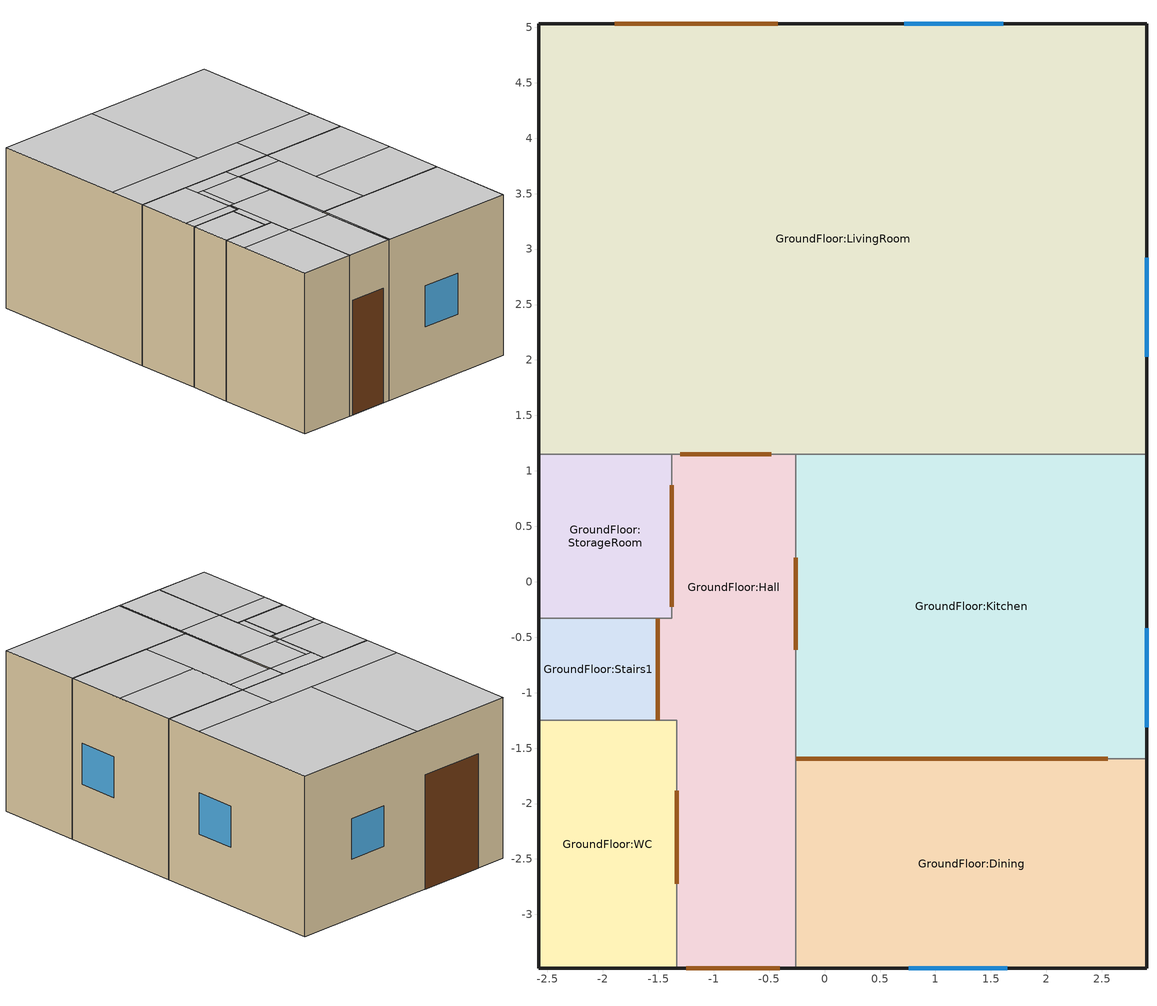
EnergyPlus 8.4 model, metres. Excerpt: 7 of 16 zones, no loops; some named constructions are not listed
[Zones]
GroundFloor:Stairs1
 floor ground (EH_COrby_Heated Floor - Ground): -1.51,-1.25 -2.58,-1.25 -2.58,-0.33 -1.51,-0.33 z0
 wall outside (Corby_External Walls): -2.58,-0.33 -2.58,-1.25 z0:3.5
 wall to GroundFloor:Hall (Corby_Partition First Floor): -1.51,-1.25 -1.51,-0.33 z0:3.5
 wall to GroundFloor:StorageRoom (Corby_Partition First Floor): -1.51,-0.33 -2.58,-0.33 z0:3.5
 wall to GroundFloor:WC (Corby_Partition First Floor): -2.58,-1.25 -1.51,-1.25 z0:3.5
 door inside (IRTSurface): -1.51,-1.25 -1.51,-0.33 z0:3.5
 ceiling to FirstFloor:CupXD (EH_Corby_Heated Floor - Internal_Reversed): -2.58,-1.25 -1.51,-1.25 -1.51,-0.33 -2.58,-0.33 z3.5
GroundFloor:Hall
 floor ground (EH_COrby_Heated Floor - Ground): -1.38,-1.25 -1.51,-1.25 -1.51,-0.33 -1.38,-0.33 z0; -0.26,-3.49 -1.33,-3.49 -1.33,-1.25 -0.26,-1.25 z0; -0.26,-1.25 -1.38,-1.25 -1.38,1.15 -0.26,1.15 z0
 wall outside (Corby_External Walls): -1.33,-3.49 -0.26,-3.49 z0:3.5
 wall to GroundFloor:Kitchen (Corby_Partition First Floor): -0.26,-1.6 -0.26,1.15 z0:3.5
 wall to GroundFloor:LivingRoom (Project partition_Rev): -0.26,1.15 -1.38,1.15 z0:3.5
 wall to GroundFloor:StorageRoom (Corby_Partition First Floor): -1.38,1.15 -1.38,-0.33 -1.51,-0.33 z0:3.5
 wall to GroundFloor:WC (Corby_Partition First Floor): -1.51,-1.25 -1.33,-1.25 -1.33,-3.49 z0:3.5
 wall to GroundFloor:Dining (Corby_Partition First Floor): -0.26,-3.49 -0.26,-1.6 z0:3.5
 door inside (Corby_Internal Doors): -0.26,-0.61 -0.26,0.22 / -0.48,1.15 -1.3,1.15 / -1.33,-1.88 -1.33,-2.72 z0:2.5; -1.38,0.87 -1.38,-0.22 z0:2
 door (Corby_External Front Door): -1.25,-3.49 -0.41,-3.49 z0:2.5
 ceiling to FirstFloor:Stairs2 (EH_Corby_Heated Floor - Internal_Reversed): -1.38,-0.09 -1.24,-0.09 -1.24,0.8 -1.38,0.8 z3.5; -1.38,0.8 -0.26,0.8 -0.26,1.15 -1.38,1.15 z3.5
 ceiling to FirstFloor:AXC (EH_Corby_Heated Floor - Internal_Reversed): -1.24,-0.09 -0.26,-0.09 -0.26,0.8 -1.24,0.8 z3.5
 ceiling to FirstFloor:CupXD (EH_Corby_Heated Floor - Internal_Reversed): -1.51,-1.25 -1.33,-1.25 -1.33,-0.33 -1.51,-0.33 z3.5; -1.33,-1.76 -0.26,-1.76 -0.26,-0.09 -1.33,-0.09 z3.5
 ceiling to FirstFloor:EnSuite (EH_Corby_Heated Floor - Internal_Reversed): -1.33,-3.49 -0.26,-3.49 -0.26,-1.76 -1.33,-1.76 z3.5
GroundFloor:StorageRoom
 floor ground (EH_COrby_Heated Floor - Ground): -1.38,-0.33 -2.58,-0.33 -2.58,1.15 -1.38,1.15 z0
 wall outside (Corby_External Walls): -2.58,1.15 -2.58,-0.33 z0:3.5
 wall to GroundFloor:LivingRoom (Project partition_Rev): -1.38,1.15 -2.58,1.15 z0:3.5
 ceiling to FirstFloor:Stairs2 (EH_Corby_Heated Floor - Internal_Reversed): -2.58,-0.09 -1.38,-0.09 -1.38,1.15 -2.58,1.15 z3.5
 ceiling to FirstFloor:CupXD (EH_Corby_Heated Floor - Internal_Reversed): -2.58,-0.33 -1.38,-0.33 -1.38,-0.09 -2.58,-0.09 z3.5
GroundFloor:WC
 floor ground (EH_COrby_Heated Floor - Ground): -1.33,-3.49 -2.58,-3.49 -2.58,-1.25 -1.33,-1.25 z0
 wall outside (Corby_External Walls): -2.58,-1.25 -2.58,-3.49 -1.33,-3.49 z0:3.5
 ceiling to FirstFloor:CupXD (EH_Corby_Heated Floor - Internal_Reversed): -2.58,-1.76 -1.33,-1.76 -1.33,-1.25 -2.58,-1.25 z3.5
 ceiling to FirstFloor:EnSuite (EH_Corby_Heated Floor - Internal_Reversed): -2.58,-3.49 -1.33,-3.49 -1.33,-1.76 -2.58,-1.76 z3.5
GroundFloor:Kitchen
 floor ground (EH_COrby_Heated Floor - Ground): 2.91,-1.6 -0.26,-1.6 -0.26,1.15 2.91,1.15 z0
 wall outside (Corby_External Walls): 2.91,-1.6 2.91,1.15 z0:3.5
 wall to GroundFloor:LivingRoom (Corby_Partition First Floor_Rev): 2.91,1.15 -0.26,1.15 z0:3.5
 wall to GroundFloor:Dining (Corby_Partition First Floor): -0.26,-1.6 2.91,-1.6 z0:3.5
 window (1001): 2.91,-1.31 2.91,-0.42 z1.28:2.18
 door inside (IRTSurface): -0.26,-1.6 2.55,-1.6 z0:3.5
 ceiling to FirstFloor:Stairs2 (EH_Corby_Heated Floor - Internal_Reversed): -0.26,0.8 0.86,0.8 0.86,1.15 -0.26,1.15 z3.5
 ceiling to FirstFloor:Bedroom1 (EH_Corby_Heated Floor - Internal_Reversed): 0.87,-1.6 2.91,-1.6 2.91,-0.26 0.87,-0.25 z3.5; -0.22,-1.6 0.87,-1.6 0.86,0.8 -0.22,0.8 z3.5
 ceiling to FirstFloor:Bathroom (EH_Corby_Heated Floor - Internal_Reversed): 0.87,-0.25 2.91,-0.26 2.91,1.15 0.86,1.15 z3.5
 ceiling to FirstFloor:CupXD (EH_Corby_Heated Floor - Internal_Reversed): -0.26,-1.6 -0.22,-1.6 -0.22,-0.09 -0.26,-0.09 z3.5
GroundFloor:LivingRoom
 floor ground (EH_COrby_Heated Floor - Ground): 2.91,1.15 -2.58,1.15 -2.58,5.03 2.91,5.03 z0
 wall outside (Corby_External Walls): 2.91,1.15 2.91,5.03 -2.58,5.03 -2.58,1.15 z0:3.5
 window (1001): 2.91,2.03 2.91,2.92 z1.28:2.17; 1.61,5.03 0.72,5.03 z1.29:2.17
 door (Corby_External Back Door): -0.42,5.03 -1.89,5.03 z0:2.49
 ceiling to FirstFloor:Stairs2 (EH_Corby_Heated Floor - Internal_Reversed): -2.58,1.15 0.86,1.15 0.86,2 -2.58,2 z3.5
 ceiling to FirstFloor:Bathroom (EH_Corby_Heated Floor - Internal_Reversed): 0.86,1.15 2.91,1.15 2.91,2 0.86,2 z3.5
 ceiling to FirstFloor:Bedroom3 (EH_Corby_Heated Floor - Internal_Reversed): -2.58,2 -0.21,2 -0.21,5.03 -2.58,5.03 z3.5
 ceiling to FirstFloor:Bedroom2 (EH_Corby_Heated Floor - Internal_Reversed): -0.21,2 2.91,2 2.91,5.03 -0.21,5.03 z3.5
GroundFloor:Dining
 floor ground (EH_COrby_Heated Floor - Ground): 2.91,-3.49 -0.26,-3.49 -0.26,-1.6 2.91,-1.6 z0
 wall outside (Corby_External Walls): -0.26,-3.49 2.91,-3.49 2.91,-1.6 z0:3.5
 window (1001): 0.76,-3.49 1.65,-3.49 z1.29:2.18
 ceiling to FirstFloor:Bedroom1 (EH_Corby_Heated Floor - Internal_Reversed): -0.21,-3.49 2.91,-3.49 2.91,-1.6 -0.22,-1.6 z3.5
 ceiling to FirstFloor:EnSuite (EH_Corby_Heated Floor - Internal_Reversed): -0.26,-3.49 -0.21,-3.49 -0.22,-1.76 -0.26,-1.76 z3.5
[Schedule:Compact]
Office_OpenOff_Occ: Through: 31 Dec, For: Weekdays SummerDesignDay, Until: 07:00, 0, Until: 08:00, 0.25, Until: 09:00, 0.5, Until: 12:00, 1, Until: 14:00, 0.75, Until: 17:00, 1, Until: 18:00, 0.5, Until: 19:00, 0.25, Until: 24:00, 0, For: Weekends, Until: 24:00, 0, For: Holidays, Until: 24:00, 0, For: WinterDesignDay AllOtherDays, Until: 24:00, 0
Dwell_DomDining_Occ: Through: 31 Dec, For: Weekdays SummerDesignDay, Until: 06:00, 0, Until: 07:00, 0.25, Until: 09:00, 1, Until: 10:00, 0.25, Until: 18:00, 0, Until: 19:00, 0.5, Until: 21:00, 1, Until: 22:00, 0.3, Until: 24:00, 0, For: Weekends, Until: 06:00, 0, Until: 07:00, 0.25, Until: 09:00, 1, Until: 10:00, 0.25, Until: 18:00, 0, Until: 19:00, 0.5, Until: 21:00, 1, Until: 22:00, 0.3, Until: 24:00, 0, For: Holidays, Until: 06:00, 0, Until: 07:00, 0.25, Until: 09:00, 1, Until: 10:00, 0.25, Until: 18:00, 0, Until: 19:00, 0.5, Until: 21:00, 1, Until: 22:00, 0.3, Until: 24:00, 0, For: WinterDesignDay AllOtherDays, Until: 24:00, 0
Dwell_DomKitchen_Occ: Through: 31 Dec, For: Weekdays SummerDesignDay, Until: 07:00, 0, Until: 10:00, 1, Until: 19:00, 0, Until: 23:00, 0.2, Until: 24:00, 0, For: Weekends, Until: 07:00, 0, Until: 10:00, 1, Until: 19:00, 0, Until: 23:00, 0.2, Until: 24:00, 0, For: Holidays, Until: 07:00, 0, Until: 10:00, 1, Until: 19:00, 0, Until: 23:00, 0.2, Until: 24:00, 0, For: WinterDesignDay AllOtherDays, Until: 24:00, 0
Dwell_DomLounge_Occ: Through: 31 Dec, For: Weekdays SummerDesignDay, Until: 16:00, 0, Until: 18:00, 0.5, Until: 22:00, 1, Until: 23:00, 0.66667, Until: 24:00, 0, For: Weekends, Until: 16:00, 0, Until: 18:00, 0.5, Until: 22:00, 1, Until: 23:00, 0.66667, Until: 24:00, 0, For: Holidays, Until: 16:00, 0, Until: 18:00, 0.5, Until: 22:00, 1, Until: 23:00, 0.66667, Until: 24:00, 0, For: WinterDesignDay AllOtherDays, Until: 24:00, 0
20001: Through: 12/31, For: Weekdays Weekends SummerDesignDays, Until: 24:00, 0, For: WinterDesignDays, Until: 24:00, 0, For: AllOtherDays, Until: 24:00, 0
[AirflowNetwork:MultiZone:Zone] Ventilation Control Mode=Temperature; Ventilation Control Zone Temperature Setpoint Schedule=20001; Venting Availability Schedule=Office_OpenOff_Occ
GroundFloor:Stairs1; GroundFloor:Hall; GroundFloor:Kitchen; GroundFloor:StorageRoom; GroundFloor:Dining; GroundFloor:WC; GroundFloor:LivingRoom
[AirflowNetwork:MultiZone:Surface] Window/Door Opening Factor, or Crack Factor=1
GroundFloor:Stairs1_Ceiling_1_0_0: Leakage Component=GroundFloor:Stairs1_Ceiling_1_0_0
GroundFloor:Stairs1_Partition_2_0_0: Leakage Component=GroundFloor:Stairs1_Partition_2_0_0
GroundFloor:Stairs1_Partition_2_0_0_0_0_0_Hole: Leakage Component=GroundFloor:Stairs1_Partition_2_0_0_0_0_0_Hole; Ventilation Control Mode=Constant
GroundFloor:Stairs1_Partition_3_0_0: Leakage Component=GroundFloor:Stairs1_Partition_3_0_0
GroundFloor:Stairs1_Wall_4_0_0: Leakage Component=GroundFloor:Stairs1_Wall_4_0_0
GroundFloor:Stairs1_Partition_5_0_0: Leakage Component=GroundFloor:Stairs1_Partition_5_0_0
GroundFloor:Hall_Ceiling_1_0_0: Leakage Component=GroundFloor:Hall_Ceiling_1_0_0
GroundFloor:Hall_Ceiling_1_0_1: Leakage Component=GroundFloor:Hall_Ceiling_1_0_1
GroundFloor:Hall_Ceiling_1_1_0: Leakage Component=GroundFloor:Hall_Ceiling_1_1_0
GroundFloor:Hall_Ceiling_1_2_1: Leakage Component=GroundFloor:Hall_Ceiling_1_2_1
GroundFloor:Hall_Ceiling_1_2_2: Leakage Component=GroundFloor:Hall_Ceiling_1_2_2
GroundFloor:Hall_Ceiling_1_3_0: Leakage Component=GroundFloor:Hall_Ceiling_1_3_0
GroundFloor:Hall_Partition_2_0_0: Leakage Component=GroundFloor:Hall_Partition_2_0_0
GroundFloor:Hall_Partition_2_0_0_0_0_0_Door: Leakage Component=GroundFloor:Hall_Partition_2_0_0_0_0_0_Door; Ventilation Control Mode=Constant; Venting Availability Schedule=Office_OpenOff_Occ
GroundFloor:Hall_Partition_3_0_0: Leakage Component=GroundFloor:Hall_Partition_3_0_0
GroundFloor:LivingRoom_Partition_6_0_0_0_0_0_Door_10015: Leakage Component=GroundFloor:Hall_Partition_3_0_0_0_0_0_Door; Ventilation Control Mode=Constant; Venting Availability Schedule=Office_OpenOff_Occ
GroundFloor:Hall_Partition_4_0_0: Leakage Component=GroundFloor:Hall_Partition_4_0_0
GroundFloor:Hall_Partition_4_0_0_0_0_0_Door: Leakage Component=GroundFloor:Hall_Partition_4_0_0_0_0_0_Door; Ventilation Control Mode=Constant; Venting Availability Schedule=Office_OpenOff_Occ
GroundFloor:Hall_Partition_5_0_0: Leakage Component=GroundFloor:Hall_Partition_5_0_0
GroundFloor:Hall_Partition_7_0_0: Leakage Component=GroundFloor:Hall_Partition_7_0_0
GroundFloor:Hall_Partition_8_0_0: Leakage Component=GroundFloor:Hall_Partition_8_0_0
GroundFloor:Hall_Partition_8_0_0_0_0_0_Door: Leakage Component=GroundFloor:Hall_Partition_8_0_0_0_0_0_Door; Ventilation Control Mode=Constant; Venting Availability Schedule=Office_OpenOff_Occ
GroundFloor:Hall_Wall_9_0_0: Leakage Component=GroundFloor:Hall_Wall_9_0_0
GroundFloor:Hall_Wall_9_0_0_0_0_0_Door: Leakage Component=GroundFloor:Hall_Wall_9_0_0_0_0_0_Door; Ventilation Control Mode=Constant; Venting Availability Schedule=Office_OpenOff_Occ
GroundFloor:Hall_Partition_10_0_0: Leakage Component=GroundFloor:Hall_Partition_10_0_0
GroundFloor:Kitchen_Ceiling_1_0_0: Leakage Component=GroundFloor:Kitchen_Ceiling_1_0_0
GroundFloor:Kitchen_Ceiling_1_2_0: Leakage Component=GroundFloor:Kitchen_Ceiling_1_2_0
GroundFloor:Kitchen_Ceiling_1_2_1: Leakage Component=GroundFloor:Kitchen_Ceiling_1_2_1
GroundFloor:Kitchen_Ceiling_1_3_0: Leakage Component=GroundFloor:Kitchen_Ceiling_1_3_0
GroundFloor:Kitchen_Ceiling_1_4_0: Leakage Component=GroundFloor:Kitchen_Ceiling_1_4_0
GroundFloor:Kitchen_Wall_2_0_0: Leakage Component=GroundFloor:Kitchen_Wall_2_0_0
GroundFloor:Kitchen_Wall_2_0_0_0_0_0_Win: Leakage Component=GroundFloor:Kitchen_Wall_2_0_0_0_0_0_Win; Ventilation Control Mode=Temperature; Venting Availability Schedule=Dwell_DomKitchen_Occ; Ventilation Control Zone Temperature Setpoint Schedule=20001
GroundFloor:Kitchen_Partition_3_0_0: Leakage Component=GroundFloor:Kitchen_Partition_3_0_0
GroundFloor:Kitchen_Partition_5_0_0: Leakage Component=GroundFloor:Kitchen_Partition_5_0_0
GroundFloor:Kitchen_Partition_5_0_0_0_0_0_Hole: Leakage Component=GroundFloor:Kitchen_Partition_5_0_0_0_0_0_Hole; Ventilation Control Mode=Constant
GroundFloor:StorageRoom_Ceiling_1_0_0: Leakage Component=GroundFloor:StorageRoom_Ceiling_1_0_0
GroundFloor:StorageRoom_Ceiling_1_1_0: Leakage Component=GroundFloor:StorageRoom_Ceiling_1_1_0
GroundFloor:StorageRoom_Partition_3_0_0: Leakage Component=GroundFloor:StorageRoom_Partition_3_0_0
GroundFloor:StorageRoom_Wall_4_0_0: Leakage Component=GroundFloor:StorageRoom_Wall_4_0_0
GroundFloor:Dining_Ceiling_1_0_0: Leakage Component=GroundFloor:Dining_Ceiling_1_0_0
GroundFloor:Dining_Ceiling_1_2_0: Leakage Component=GroundFloor:Dining_Ceiling_1_2_0
GroundFloor:Dining_Wall_2_0_0: Leakage Component=GroundFloor:Dining_Wall_2_0_0
GroundFloor:Dining_Wall_5_0_0: Leakage Component=GroundFloor:Dining_Wall_5_0_0
GroundFloor:Dining_Wall_5_0_0_0_0_0_Win: Leakage Component=GroundFloor:Dining_Wall_5_0_0_0_0_0_Win; Ventilation Control Mode=Temperature; Venting Availability Schedule=Dwell_DomDining_Occ; Ventilation Control Zone Temperature Setpoint Schedule=20001
GroundFloor:WC_Ceiling_1_0_0: Leakage Component=GroundFloor:WC_Ceiling_1_0_0
GroundFloor:WC_Ceiling_1_1_0: Leakage Component=GroundFloor:WC_Ceiling_1_1_0
GroundFloor:WC_Wall_5_0_0: Leakage Component=GroundFloor:WC_Wall_5_0_0
GroundFloor:WC_Wall_6_0_0: Leakage Component=GroundFloor:WC_Wall_6_0_0
GroundFloor:LivingRoom_Ceiling_1_0_0: Leakage Component=GroundFloor:LivingRoom_Ceiling_1_0_0
GroundFloor:LivingRoom_Ceiling_1_1_0: Leakage Component=GroundFloor:LivingRoom_Ceiling_1_1_0
GroundFloor:LivingRoom_Ceiling_1_2_0: Leakage Component=GroundFloor:LivingRoom_Ceiling_1_2_0
GroundFloor:LivingRoom_Ceiling_1_3_0: Leakage Component=GroundFloor:LivingRoom_Ceiling_1_3_0
GroundFloor:LivingRoom_Wall_2_0_0: Leakage Component=GroundFloor:LivingRoom_Wall_2_0_0
GroundFloor:LivingRoom_Wall_2_0_0_0_0_0_Win: Leakage Component=GroundFloor:LivingRoom_Wall_2_0_0_0_0_0_Win; Ventilation Control Mode=Temperature; Venting Availability Schedule=Dwell_DomLounge_Occ; Ventilation Control Zone Temperature Setpoint Schedule=20001
GroundFloor:LivingRoom_Wall_3_0_0: Leakage Component=GroundFloor:LivingRoom_Wall_3_0_0
GroundFloor:LivingRoom_Wall_3_0_0_0_0_0_Door: Leakage Component=GroundFloor:LivingRoom_Wall_3_0_0_0_0_0_Door; Ventilation Control Mode=Constant; Venting Availability Schedule=Office_OpenOff_Occ
GroundFloor:LivingRoom_Wall_3_0_0_1_0_1_Win: Leakage Component=GroundFloor:LivingRoom_Wall_3_0_0_1_0_1_Win; Ventilation Control Mode=Temperature; Venting Availability Schedule=Dwell_DomDining_Occ; Ventilation Control Zone Temperature Setpoint Schedule=20001
GroundFloor:LivingRoom_Wall_4_0_0: Leakage Component=GroundFloor:LivingRoom_Wall_4_0_0
[AirflowNetwork:MultiZone:Surface:Crack] Reference Crack Conditions=Reference Crack Conditions
Name | Air Mass Flow Coefficient at Reference Conditions {kg/s} | Air Mass Flow Exponent
GroundFloor:Stairs1_Ceiling_1_0_0 | 0.0008893 | 0.7
GroundFloor:Stairs1_Partition_2_0_0 | 7.94e-05 | 0.75
GroundFloor:Stairs1_Partition_3_0_0; GroundFloor:Stairs1_Partition_5_0_0 | 0.0112802 | 0.75
GroundFloor:Stairs1_Wall_4_0_0 | 0.0003219 | 0.7
GroundFloor:Hall_Ceiling_1_0_0 | 0.0001084 | 0.7
GroundFloor:Hall_Ceiling_1_0_1 | 0.0003505 | 0.7
GroundFloor:Hall_Ceiling_1_1_0 | 0.0007928 | 0.7
GroundFloor:Hall_Ceiling_1_2_1 | 0.0001428 | 0.7
GroundFloor:Hall_Ceiling_1_2_2 | 0.0016184 | 0.7
GroundFloor:Hall_Ceiling_1_3_0 | 0.0016637 | 0.7
GroundFloor:Hall_Partition_2_0_0 | 0.0226516 | 0.75
GroundFloor:Hall_Partition_3_0_0 | 0.0056235 | 0.75
GroundFloor:Hall_Partition_4_0_0 | 0.0090014 | 0.75
GroundFloor:Hall_Partition_5_0_0 | 0.0013258 | 0.75
GroundFloor:Hall_Partition_7_0_0 | 0.0018111 | 0.75
GroundFloor:Hall_Partition_8_0_0 | 0.0171788 | 0.75
GroundFloor:Hall_Wall_9_0_0 | 0.0001662 | 0.7
GroundFloor:Hall_Partition_10_0_0 | 0.0198258 | 0.75
GroundFloor:Kitchen_Ceiling_1_0_0 | 0.0003516 | 0.7
GroundFloor:Kitchen_Ceiling_1_2_0 | 0.0024634 | 0.7
GroundFloor:Kitchen_Ceiling_1_2_1 | 0.0023445 | 0.7
GroundFloor:Kitchen_Ceiling_1_3_0 | 0.0025849 | 0.7
GroundFloor:Kitchen_Ceiling_1_4_0 | 5.74e-05 | 0.7
GroundFloor:Kitchen_Wall_2_0_0 | 0.0008825 | 0.7
GroundFloor:Kitchen_Partition_3_0_0 | 0.0332474 | 0.75
GroundFloor:Kitchen_Partition_5_0_0 | 0.0037886 | 0.75
GroundFloor:StorageRoom_Ceiling_1_0_0 | 0.0013416 | 0.7
GroundFloor:StorageRoom_Ceiling_1_1_0 | 0.0002601 | 0.7
GroundFloor:StorageRoom_Partition_3_0_0 | 0.012606 | 0.75
GroundFloor:StorageRoom_Wall_4_0_0 | 0.0005188 | 0.7
GroundFloor:Dining_Ceiling_1_0_0 | 0.005304 | 0.7
GroundFloor:Dining_Ceiling_1_2_0 | 7.03e-05 | 0.7
GroundFloor:Dining_Wall_2_0_0 | 0.0006609 | 0.7
GroundFloor:Dining_Wall_5_0_0 | 0.0010292 | 0.7
GroundFloor:WC_Ceiling_1_0_0 | 0.0005767 | 0.7
GroundFloor:WC_Ceiling_1_1_0 | 0.0019314 | 0.7
GroundFloor:WC_Wall_5_0_0 | 0.0007823 | 0.7
GroundFloor:WC_Wall_6_0_0 | 0.0004364 | 0.7
GroundFloor:LivingRoom_Ceiling_1_0_0 | 0.0026406 | 0.7
GroundFloor:LivingRoom_Ceiling_1_1_0 | 0.0015673 | 0.7
GroundFloor:LivingRoom_Ceiling_1_2_0 | 0.0064533 | 0.7
GroundFloor:LivingRoom_Ceiling_1_3_0 | 0.0085065 | 0.7
GroundFloor:LivingRoom_Wall_2_0_0 | 0.001279 | 0.7
GroundFloor:LivingRoom_Wall_3_0_0 | 0.0014752 | 0.7
GroundFloor:LivingRoom_Wall_4_0_0 | 0.0013585 | 0.7
[AirflowNetwork:MultiZone:Component:DetailedOpening] Type of Rectangular Large Vertical Opening (LVO)=NonPivoted; Extra Crack Length or Height of Pivoting Axis {m}=0; Number of Sets of Opening Factor Data=2; Opening Factor 1=0; Discharge Coefficient for Opening Factor 1=0.65; Width Factor for Opening Factor 1=0; Opening Factor 2=1; Discharge Coefficient for Opening Factor 2=0.65; Opening Factor 3=0; Discharge Coefficient for Opening Factor 3=0; Width Factor for Opening Factor 3=0; Height Factor for Opening Factor 3=0; Start Height Factor for Opening Factor 3=0; Opening Factor 4=0; Discharge Coefficient for Opening Factor 4=0; Width Factor for Opening Factor 4=0; Height Factor for Opening Factor 4=0; Start Height Factor for Opening Factor 4=0
Name | Air Mass Flow Coefficient When Opening is Closed {kg/s-m} | Air Mass Flow Exponent When Opening is Closed | Height Factor for Opening Factor 1 | Start Height Factor for Opening Factor 1 | Width Factor for Opening Factor 2 | Height Factor for Opening Factor 2 | Start Height Factor for Opening Factor 2
GroundFloor:Stairs1_Partition_2_0_0_0_0_0_Hole; GroundFloor:Kitchen_Partition_5_0_0_0_0_0_Hole | 1e-08 | 1 | 1 | 0 | 1 | 1 | 0
GroundFloor:Hall_Partition_2_0_0_0_0_0_Door; GroundFloor:Hall_Partition_3_0_0_0_0_0_Door; GroundFloor:Hall_Partition_4_0_0_0_0_0_Door; GroundFloor:Hall_Partition_8_0_0_0_0_0_Door | 0.02 | 0.6 | 1 | 0 | 0.025 | 1 | 0
GroundFloor:Hall_Wall_9_0_0_0_0_0_Door; GroundFloor:LivingRoom_Wall_3_0_0_0_0_0_Door | 0.0014 | 0.65 | 1 | 0 | 0.025 | 1 | 0
GroundFloor:Kitchen_Wall_2_0_0_0_0_0_Win; GroundFloor:Dining_Wall_5_0_0_0_0_0_Win; GroundFloor:LivingRoom_Wall_2_0_0_0_0_0_Win | 0.00014 | 0.65 | 0.05 | 0.95 | 1 | 0.05 | 0.95
GroundFloor:LivingRoom_Wall_3_0_0_1_0_1_Win | 0.00014 | 0.65 | 1 | 0 | 0.05 | 1 | 0
[AirflowNetwork:MultiZone:ExternalNode]
Name | External Node Height {m} | Wind Pressure Coefficient Values Object
GroundFloor:Stairs1_Wall_4_0_0 | 2.33 | GroundFloor:Stairs1_Wall_4_0_0
GroundFloor:Hall_Wall_9_0_0 | 2.33 | GroundFloor:Hall_Wall_9_0_0
GroundFloor:Hall_Wall_9_0_0_0_0_0_Door | 1.67 | GroundFloor:Hall_Wall_9_0_0_0_0_0_Door
GroundFloor:Kitchen_Wall_2_0_0 | 2.33 | GroundFloor:Kitchen_Wall_2_0_0
GroundFloor:Kitchen_Wall_2_0_0_0_0_0_Win | 2.31 | GroundFloor:Kitchen_Wall_2_0_0_0_0_0_Win
GroundFloor:StorageRoom_Wall_4_0_0 | 2.33 | GroundFloor:StorageRoom_Wall_4_0_0
GroundFloor:Dining_Wall_2_0_0 | 2.33 | GroundFloor:Dining_Wall_2_0_0
GroundFloor:Dining_Wall_5_0_0 | 2.33 | GroundFloor:Dining_Wall_5_0_0
GroundFloor:Dining_Wall_5_0_0_0_0_0_Win | 2.32 | GroundFloor:Dining_Wall_5_0_0_0_0_0_Win
GroundFloor:WC_Wall_5_0_0 | 2.33 | GroundFloor:WC_Wall_5_0_0
GroundFloor:WC_Wall_6_0_0 | 2.33 | GroundFloor:WC_Wall_6_0_0
GroundFloor:LivingRoom_Wall_2_0_0 | 2.33 | GroundFloor:LivingRoom_Wall_2_0_0
GroundFloor:LivingRoom_Wall_2_0_0_0_0_0_Win | 2.3 | GroundFloor:LivingRoom_Wall_2_0_0_0_0_0_Win
GroundFloor:LivingRoom_Wall_3_0_0 | 2.33 | GroundFloor:LivingRoom_Wall_3_0_0
GroundFloor:LivingRoom_Wall_3_0_0_0_0_0_Door | 1.66 | GroundFloor:LivingRoom_Wall_3_0_0_0_0_0_Door
GroundFloor:LivingRoom_Wall_3_0_0_1_0_1_Win | 2.31 | GroundFloor:LivingRoom_Wall_3_0_0_1_0_1_Win
GroundFloor:LivingRoom_Wall_4_0_0 | 2.33 | GroundFloor:LivingRoom_Wall_4_0_0
[AirflowNetwork:MultiZone:WindPressureCoefficientValues] AirflowNetwork:MultiZone:WindPressureCoefficientArray=Cp Data
Name | Wind Pressure Coefficient Value 1 | Wind Pressure Coefficient Value 2 | Wind Pressure Coefficient Value 3 | Wind Pressure Coefficient Value 4 | Wind Pressure Coefficient Value 5 | Wind Pressure Coefficient Value 6 | Wind Pressure Coefficient Value 7 | Wind Pressure Coefficient Value 8
GroundFloor:Stairs1_Wall_4_0_0; GroundFloor:StorageRoom_Wall_4_0_0; GroundFloor:WC_Wall_5_0_0; GroundFloor:LivingRoom_Wall_4_0_0 | -.35 | -.3 | 0.1 | 0.4 | 0.1 | -.3 | -.35 | -.2
GroundFloor:Hall_Wall_9_0_0; GroundFloor:Hall_Wall_9_0_0_0_0_0_Door; GroundFloor:Dining_Wall_5_0_0; GroundFloor:Dining_Wall_5_0_0_0_0_0_Win; GroundFloor:WC_Wall_6_0_0 | 0.1 | 0.4 | 0.1 | -.3 | -.35 | -.2 | -.35 | -.3
GroundFloor:Kitchen_Wall_2_0_0; GroundFloor:Kitchen_Wall_2_0_0_0_0_0_Win; GroundFloor:Dining_Wall_2_0_0; GroundFloor:LivingRoom_Wall_2_0_0; GroundFloor:LivingRoom_Wall_2_0_0_0_0_0_Win | 0.1 | -.3 | -.35 | -.2 | -.35 | -.3 | 0.1 | 0.4
GroundFloor:LivingRoom_Wall_3_0_0; GroundFloor:LivingRoom_Wall_3_0_0_0_0_0_Door; GroundFloor:LivingRoom_Wall_3_0_0_1_0_1_Win | -.35 | -.2 | -.35 | -.3 | 0.1 | 0.4 | 0.1 | -.3
